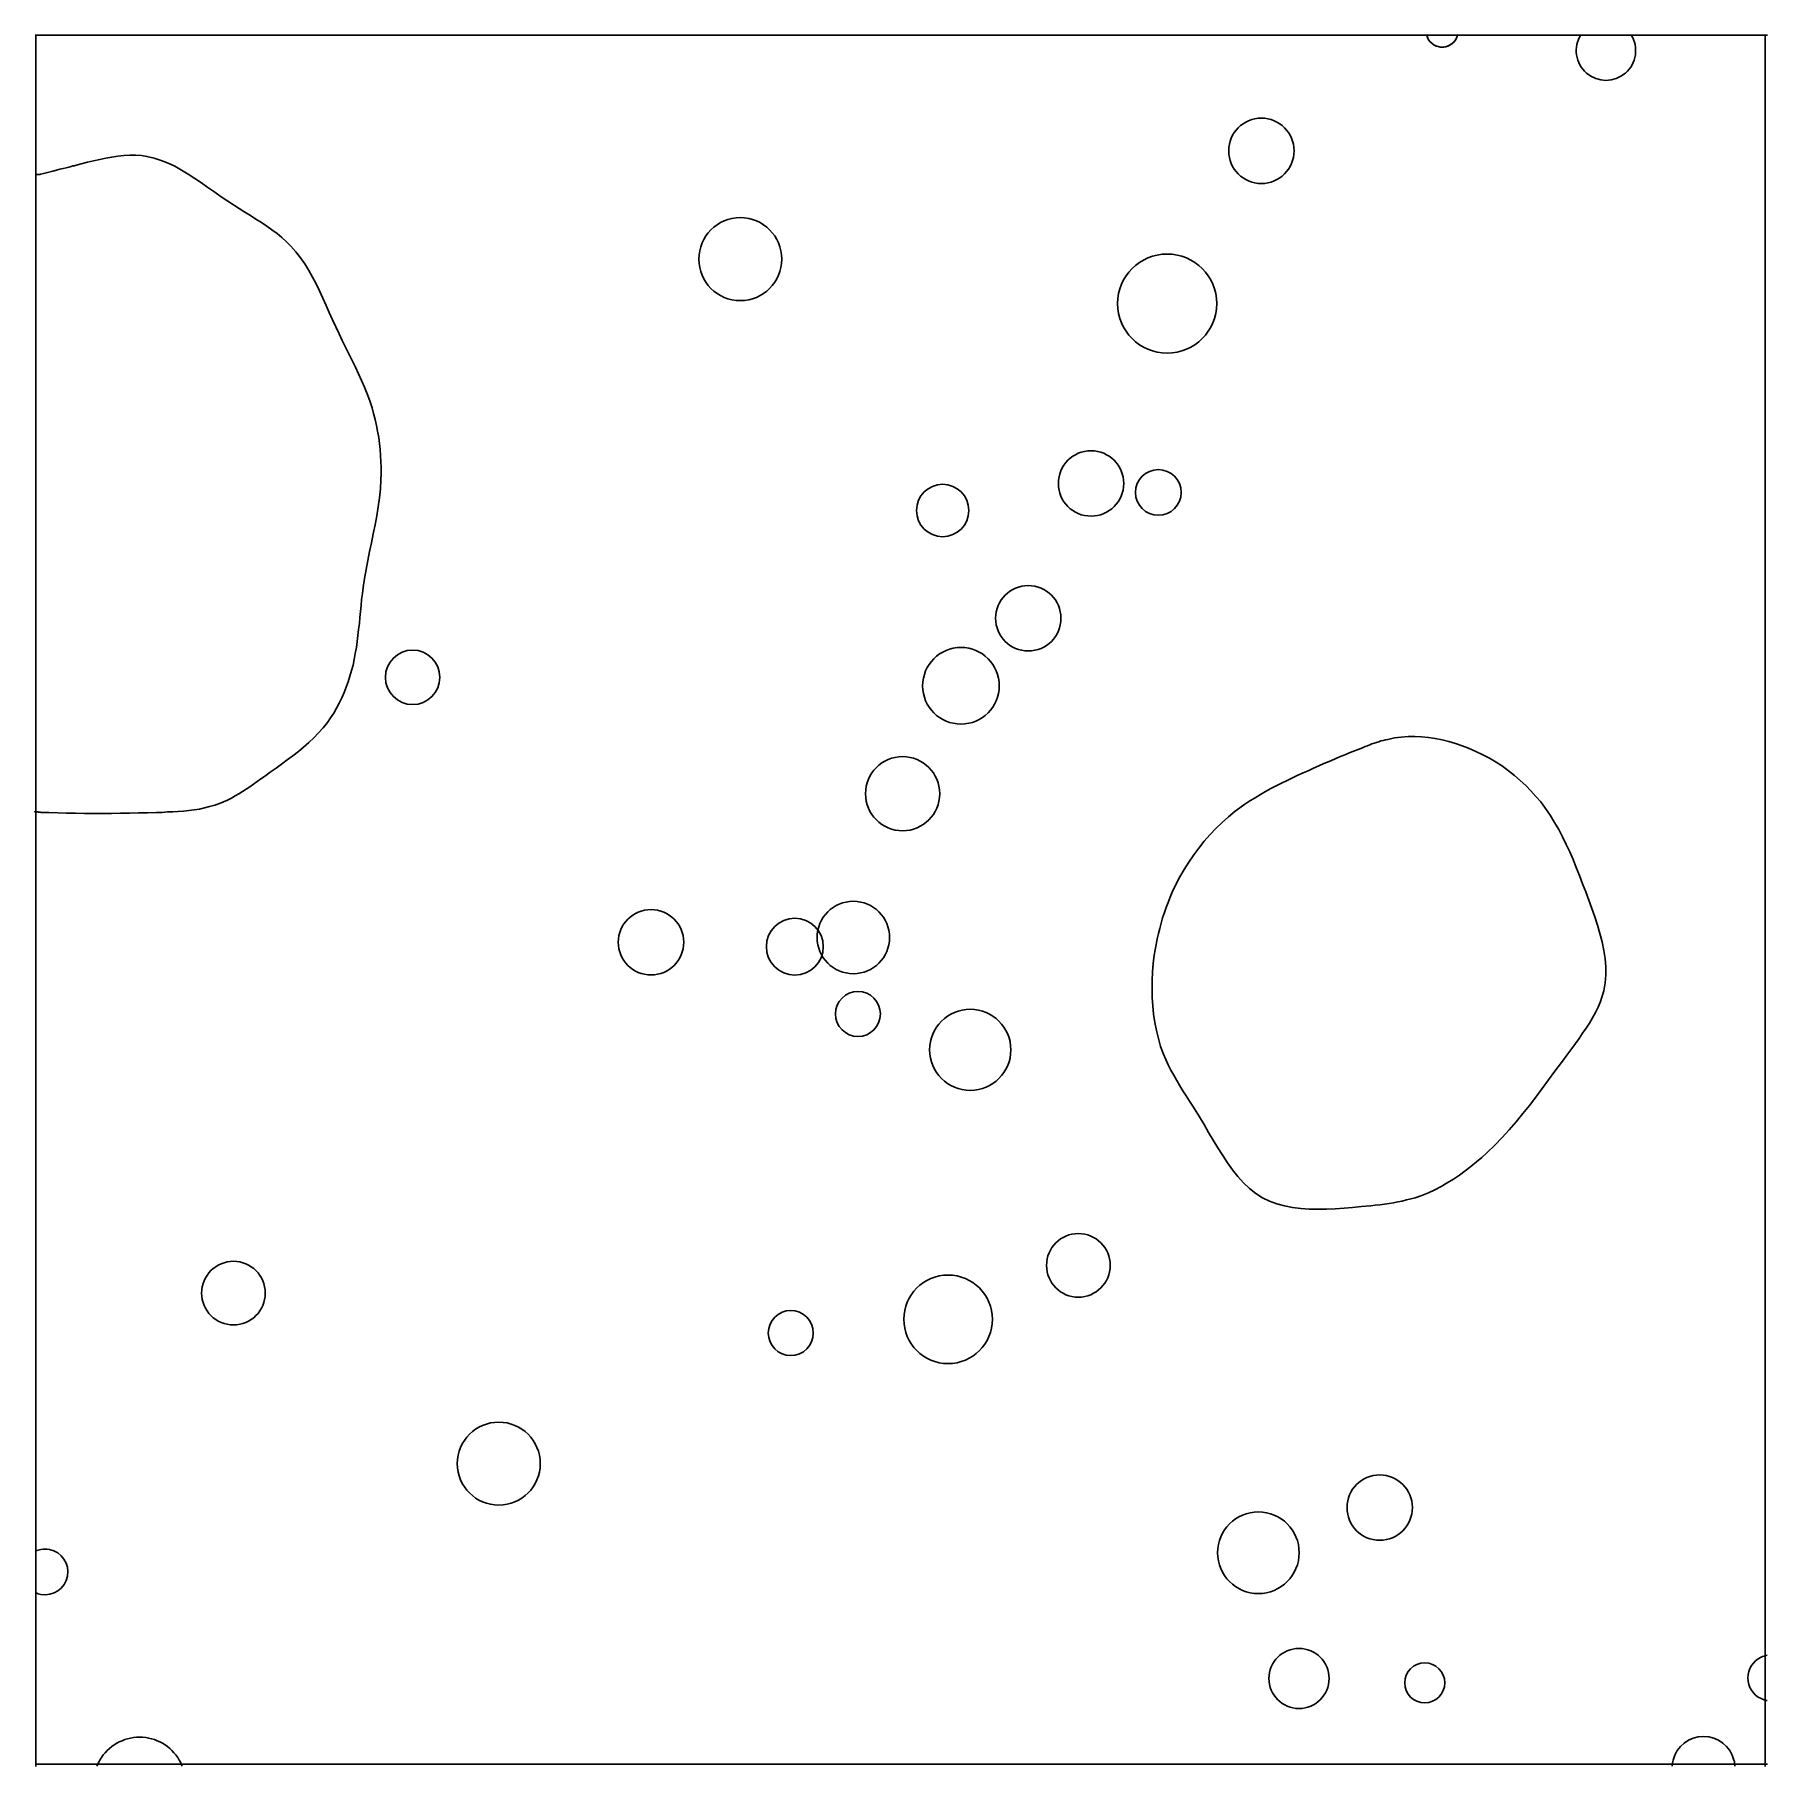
# Model space of a CAD drawing. Extents: x 10.039 to 11.025, y 1.565 to 2.55.
import ezdxf

# ---------------------------------------------------------------- set-up
doc = ezdxf.new("R2010")
doc.units = 0
for name, color, linetype in [('LAYER1', 7, 'CONTINUOUS'), ('LAYER10', 1, 'CONTINUOUS'), ('LAYER12', 5, 'CONTINUOUS')]:
    doc.layers.add(name, color=color, linetype=linetype)

msp = doc.modelspace()

# ---------------------------------------------------------------- linework, layer by layer
at = {"layer": 'LAYER1', "color": 7, "linetype": 'CONTINUOUS'}
for centre, radius in [((10.737, 2.4835), 0.0186), ((10.4406, 2.4219), 0.0236), ((10.6834, 2.3966), 0.0282), ((10.6401, 2.2943), 0.0186), ((10.6784, 2.2892), 0.013), ((10.5557, 2.2789), 0.0149), ((10.6044, 2.2176), 0.0186), ((10.2542, 2.184), 0.0155), ((10.5661, 2.1792), 0.0218), ((10.5329, 2.1178), 0.0211), ((10.3898, 2.0333), 0.0186), ((10.5049, 2.036), 0.0206), ((10.4716, 2.0308), 0.0162), ((10.5075, 1.9925), 0.0128), ((10.5714, 1.9721), 0.0231), ((10.6329, 1.8495), 0.0181), ((10.1523, 1.8337), 0.0181), ((10.5588, 1.8188), 0.0252), ((10.4693, 1.811), 0.0128), ((10.3032, 1.7367), 0.0236), ((10.8043, 1.7117), 0.0186), ((10.7353, 1.686), 0.0232), ((10.7584, 1.6145), 0.0171), ((10.8299, 1.612), 0.0114)]:
    msp.add_circle(centre, radius, dxfattribs=at)
for centre, radius, start, end in [((10.8398, 2.5516), 0.0091, -167.278, -55.347), ((10.8398, 2.5516), 0.0091, -167.278, -12.722), ((10.8398, 2.5516), 0.0091, -55.3453, -12.722), ((10.933, 2.5405), 0.0169, 147.5275, 32.4711), ((10.0451, 1.6751), 0.013, 100.5113, 114.3609), ((10.0451, 1.6751), 0.013, 78.7628, 100.5114), ((10.0451, 1.6751), 0.013, -100.5113, 78.7629), ((10.0451, 1.6751), 0.013, -114.3506, -100.5129), ((11.0267, 1.6148), 0.013, 114.8374, -114.8374), ((11.0267, 1.6148), 0.013, 98.4751, 114.8367), ((11.0267, 1.6148), 0.013, -114.8374, -101.2375), ((11.0267, 1.6148), 0.013, -101.2372, -98.4751), ((10.0989, 1.555), 0.0261, 30.0908, 149.9085), ((10.9885, 1.5636), 0.0179, 14.5058, 165.4935), ((10.0989, 1.555), 0.0261, 149.9092, 158.5983), ((10.0989, 1.555), 0.0261, 21.4021, 30.0918), ((10.9885, 1.5636), 0.0179, 165.4934, 177.0395), ((10.9885, 1.5636), 0.0179, 2.9601, 14.5058)]:
    msp.add_arc(centre, radius, start, end, dxfattribs=at)
at = {"layer": 'LAYER10', "color": 1, "linetype": 'CONTINUOUS'}
for points in [[(10.0622, 2.4752), (10.0657, 2.4761), (10.0692, 2.477), (10.0727, 2.4778), (10.0762, 2.4786), (10.0797, 2.4794), (10.0831, 2.48), (10.0865, 2.4805), (10.0899, 2.4808), (10.0933, 2.481), (10.0966, 2.481), (10.0999, 2.4808), (10.1031, 2.4803), (10.1072, 2.4794), (10.1111, 2.4781), (10.1151, 2.4765), (10.1189, 2.4747), (10.1227, 2.4726), (10.1265, 2.4703), (10.1303, 2.4678), (10.1341, 2.4653), (10.1378, 2.4627), (10.1416, 2.46), (10.1453, 2.4574), (10.1491, 2.4548), (10.1523, 2.4527), (10.1555, 2.4507), (10.1587, 2.4487), (10.1619, 2.4467), (10.1651, 2.4447), (10.1682, 2.4427), (10.1712, 2.4407), (10.1742, 2.4386), (10.1771, 2.4364), (10.1798, 2.4342), (10.1824, 2.4318), (10.1849, 2.4293), (10.1877, 2.4261), (10.1904, 2.4227), (10.1928, 2.4192), (10.1951, 2.4155), (10.1972, 2.4117), (10.1993, 2.4078), (10.2012, 2.4038), (10.2031, 2.3997), (10.205, 2.3956), (10.2068, 2.3915), (10.2087, 2.3874), (10.2106, 2.3833), (10.2124, 2.3794), (10.2142, 2.3756), (10.2161, 2.3718), (10.218, 2.368), (10.2199, 2.3642), (10.2217, 2.3605), (10.2235, 2.3567), (10.2252, 2.3529), (10.2268, 2.349), (10.2283, 2.3452), (10.2298, 2.3413), (10.2311, 2.3373), (10.232, 2.334), (10.2329, 2.3307), (10.2336, 2.3273), (10.2343, 2.324), (10.2349, 2.3205), (10.2354, 2.3171), (10.2358, 2.3137), (10.236, 2.3102), (10.2362, 2.3068), (10.2363, 2.3033), (10.2363, 2.2999), (10.2362, 2.2964), (10.2359, 2.2912), (10.2353, 2.2861), (10.2346, 2.2809), (10.2338, 2.2758), (10.2328, 2.2707), (10.2318, 2.2656), (10.2308, 2.2605), (10.2297, 2.2555), (10.2287, 2.2504), (10.2277, 2.2453), (10.2268, 2.2402), (10.226, 2.2351), (10.2256, 2.2317), (10.2252, 2.2283), (10.2249, 2.2249), (10.2245, 2.2214), (10.2242, 2.218), (10.2239, 2.2146), (10.2235, 2.2112), (10.2231, 2.2078), (10.2227, 2.2044), (10.2222, 2.201), (10.2216, 2.1976), (10.221, 2.1942), (10.2203, 2.191), (10.2194, 2.1878), (10.2185, 2.1846), (10.2175, 2.1815), (10.2164, 2.1784), (10.2152, 2.1753), (10.2139, 2.1723), (10.2125, 2.1694), (10.2109, 2.1665), (10.2093, 2.1637), (10.2075, 2.161), (10.2057, 2.1584), (10.2033, 2.1553), (10.2007, 2.1524), (10.198, 2.1496), (10.1952, 2.1469), (10.1922, 2.1443), (10.1892, 2.1418), (10.1861, 2.1394), (10.1829, 2.137), (10.1797, 2.1346), (10.1765, 2.1323), (10.1732, 2.13), (10.1699, 2.1276), (10.1679, 2.1262), (10.1658, 2.1247), (10.1637, 2.1233), (10.1616, 2.1218), (10.1596, 2.1204), (10.1575, 2.1191), (10.1553, 2.1178), (10.1532, 2.1165), (10.1511, 2.1153), (10.1489, 2.1142), (10.1466, 2.1132), (10.1444, 2.1123), (10.1416, 2.1113), (10.1387, 2.1105), (10.1358, 2.1097), (10.1329, 2.1091), (10.1299, 2.1087), (10.1269, 2.1083), (10.1239, 2.1079), (10.1209, 2.1077), (10.1178, 2.1075), (10.1147, 2.1074), (10.1117, 2.1072), (10.1086, 2.1071), (10.1034, 2.107), (10.0983, 2.1069), (10.0931, 2.1067), (10.088, 2.1067), (10.0829, 2.1066), (10.0778, 2.1066), (10.0727, 2.1066), (10.0676, 2.1066), (10.0625, 2.1067), (10.0574, 2.1068), (10.0524, 2.1069), (10.0473, 2.1071), (10.0469, 2.1071), (10.0465, 2.1071), (10.0461, 2.1071), (10.0458, 2.1071), (10.0454, 2.1071), (10.045, 2.1072), (10.0446, 2.1072), (10.0443, 2.1072), (10.0439, 2.1072), (10.0435, 2.1072), (10.0431, 2.1072), (10.0428, 2.1072)], [(10.0428, 2.4703), (10.045, 2.4708), (10.0473, 2.4714), (10.0495, 2.472), (10.0516, 2.4725), (10.0536, 2.473), (10.0555, 2.4735), (10.0572, 2.4739), (10.0587, 2.4743), (10.06, 2.4746), (10.061, 2.4749), (10.0618, 2.475), (10.0622, 2.4752), (10.0623, 2.4752), (10.0623, 2.4752), (10.0623, 2.4752), (10.0624, 2.4752), (10.0624, 2.4752), (10.0624, 2.4752), (10.0623, 2.4752), (10.0623, 2.4752), (10.0623, 2.4752), (10.0623, 2.4752), (10.0622, 2.4752), (10.0622, 2.4752)], [(10.0398, 2.4702), (10.0399, 2.4702), (10.0401, 2.4702), (10.0403, 2.4701), (10.0404, 2.4701), (10.0406, 2.4701), (10.0408, 2.4701), (10.0409, 2.47), (10.0411, 2.47), (10.0413, 2.47), (10.0414, 2.47), (10.0416, 2.47), (10.0418, 2.47), (10.0418, 2.47), (10.0419, 2.4701), (10.042, 2.4701), (10.0421, 2.4701), (10.0422, 2.4701), (10.0423, 2.4701), (10.0423, 2.4701), (10.0424, 2.4702), (10.0425, 2.4702), (10.0426, 2.4702), (10.0427, 2.4702), (10.0428, 2.4703)], [(10.0398, 2.4702), (10.0398, 2.4702), (10.0398, 2.4702), (10.0398, 2.4702), (10.0398, 2.4702), (10.0398, 2.4702), (10.0398, 2.4702), (10.0398, 2.4702), (10.0398, 2.4702), (10.0398, 2.4702), (10.0398, 2.4702), (10.0398, 2.4702), (10.0398, 2.4702), (10.0398, 2.4702), (10.0398, 2.4702), (10.0398, 2.4702), (10.0398, 2.4702), (10.0398, 2.4702), (10.0398, 2.4702), (10.0398, 2.4702), (10.0398, 2.4702), (10.0398, 2.4702), (10.0398, 2.4702), (10.0398, 2.4702), (10.0398, 2.4702)], [(10.8089, 2.1487), (10.8127, 2.1495), (10.8165, 2.15), (10.8204, 2.1503), (10.8242, 2.1503), (10.8281, 2.1501), (10.832, 2.1498), (10.8359, 2.1492), (10.8398, 2.1484), (10.8436, 2.1475), (10.8475, 2.1464), (10.8512, 2.1451), (10.8549, 2.1437), (10.859, 2.1419), (10.8629, 2.14), (10.8667, 2.138), (10.8705, 2.1357), (10.8741, 2.1334), (10.8776, 2.1308), (10.881, 2.1282), (10.8842, 2.1254), (10.8874, 2.1225), (10.8903, 2.1194), (10.8932, 2.1163), (10.8959, 2.1131), (10.8987, 2.1093), (10.9013, 2.1055), (10.9038, 2.1015), (10.9061, 2.0974), (10.9083, 2.0933), (10.9104, 2.089), (10.9124, 2.0847), (10.9143, 2.0803), (10.9161, 2.0758), (10.9179, 2.0712), (10.9197, 2.0666), (10.9215, 2.062), (10.9233, 2.0573), (10.925, 2.0525), (10.9267, 2.0478), (10.9282, 2.043), (10.9296, 2.0382), (10.9308, 2.0335), (10.9318, 2.0287), (10.9325, 2.024), (10.9329, 2.0193), (10.9329, 2.0147), (10.9326, 2.0102), (10.9318, 2.0057), (10.9309, 2.0026), (10.9298, 1.9995), (10.9285, 1.9964), (10.927, 1.9933), (10.9254, 1.9903), (10.9236, 1.9873), (10.9217, 1.9844), (10.9197, 1.9815), (10.9177, 1.9786), (10.9156, 1.9757), (10.9135, 1.9728), (10.9114, 1.9699), (10.9077, 1.9649), (10.904, 1.9599), (10.9004, 1.955), (10.8968, 1.9501), (10.8932, 1.9452), (10.8895, 1.9405), (10.8858, 1.9358), (10.882, 1.9312), (10.878, 1.9266), (10.874, 1.9222), (10.8698, 1.9179), (10.8654, 1.9137), (10.8624, 1.9109), (10.8593, 1.9083), (10.8561, 1.9057), (10.8529, 1.9032), (10.8496, 1.9008), (10.8462, 1.8985), (10.8427, 1.8964), (10.8392, 1.8944), (10.8356, 1.8925), (10.832, 1.8908), (10.8283, 1.8893), (10.8245, 1.888), (10.8221, 1.8873), (10.8196, 1.8867), (10.8171, 1.8861), (10.8146, 1.8856), (10.8121, 1.8851), (10.8096, 1.8847), (10.807, 1.8843), (10.8044, 1.884), (10.8018, 1.8837), (10.7992, 1.8834), (10.7965, 1.8832), (10.7939, 1.8829), (10.7889, 1.8825), (10.784, 1.882), (10.779, 1.8817), (10.774, 1.8815), (10.7691, 1.8814), (10.7642, 1.8815), (10.7594, 1.8819), (10.7547, 1.8824), (10.7501, 1.8833), (10.7458, 1.8845), (10.7416, 1.886), (10.7376, 1.888), (10.7338, 1.8904), (10.7302, 1.8932), (10.7268, 1.8964), (10.7236, 1.9), (10.7206, 1.9038), (10.7177, 1.9078), (10.715, 1.912), (10.7123, 1.9163), (10.7096, 1.9207), (10.707, 1.9251), (10.7044, 1.9296), (10.7018, 1.9339), (10.6999, 1.937), (10.698, 1.94), (10.6961, 1.9429), (10.6943, 1.9459), (10.6924, 1.9488), (10.6906, 1.9517), (10.6889, 1.9546), (10.6872, 1.9576), (10.6855, 1.9605), (10.684, 1.9635), (10.6826, 1.9666), (10.6813, 1.9697), (10.6797, 1.974), (10.6784, 1.9785), (10.6773, 1.9831), (10.6763, 1.9877), (10.6757, 1.9924), (10.6752, 1.9972), (10.6749, 2.0019), (10.6748, 2.0068), (10.6749, 2.0116), (10.6751, 2.0164), (10.6755, 2.0212), (10.6761, 2.0259), (10.6766, 2.029), (10.6771, 2.0321), (10.6777, 2.0352), (10.6784, 2.0382), (10.6792, 2.0412), (10.68, 2.0442), (10.6808, 2.0472), (10.6818, 2.0502), (10.6828, 2.0531), (10.6839, 2.056), (10.6851, 2.0589), (10.6863, 2.0617), (10.6884, 2.0661), (10.6907, 2.0705), (10.6931, 2.0747), (10.6957, 2.0789), (10.6985, 2.083), (10.7014, 2.0869), (10.7045, 2.0908), (10.7077, 2.0945), (10.7111, 2.098), (10.7146, 2.1014), (10.7183, 2.1047), (10.7221, 2.1078), (10.7248, 2.1098), (10.7276, 2.1118), (10.7305, 2.1137), (10.7334, 2.1155), (10.7364, 2.1173), (10.7393, 2.119), (10.7424, 2.1207), (10.7454, 2.1222), (10.7485, 2.1238), (10.7516, 2.1253), (10.7547, 2.1268), (10.7578, 2.1283), (10.7608, 2.1296), (10.7637, 2.1309), (10.7667, 2.1323), (10.7696, 2.1336), (10.7726, 2.1349), (10.7756, 2.1362), (10.7785, 2.1374), (10.7815, 2.1387), (10.7845, 2.1399), (10.7875, 2.1412), (10.7906, 2.1424), (10.7936, 2.1436), (10.7949, 2.1441), (10.7961, 2.1446), (10.7974, 2.1451), (10.7987, 2.1456), (10.7999, 2.1461), (10.8012, 2.1465), (10.8025, 2.147), (10.8038, 2.1474), (10.805, 2.1478), (10.8063, 2.1481), (10.8076, 2.1485), (10.8089, 2.1487)], [(10.0428, 2.1072), (10.0425, 2.1073), (10.0422, 2.1073), (10.0419, 2.1073), (10.0416, 2.1073), (10.0413, 2.1073), (10.041, 2.1074), (10.0408, 2.1074), (10.0405, 2.1074), (10.0403, 2.1074), (10.0401, 2.1074), (10.0399, 2.1074), (10.0398, 2.1074), (10.0396, 2.1075), (10.0394, 2.1075), (10.0393, 2.1075), (10.0393, 2.1075), (10.0392, 2.1075), (10.0393, 2.1075), (10.0393, 2.1075), (10.0394, 2.1075), (10.0395, 2.1075), (10.0395, 2.1075), (10.0397, 2.1075), (10.0398, 2.1074)], [(10.0398, 2.1074), (10.0398, 2.1074), (10.0398, 2.1074), (10.0398, 2.1074), (10.0398, 2.1074), (10.0398, 2.1074), (10.0398, 2.1074), (10.0398, 2.1074), (10.0398, 2.1074), (10.0398, 2.1074), (10.0398, 2.1074), (10.0398, 2.1074), (10.0398, 2.1074), (10.0398, 2.1074), (10.0398, 2.1074), (10.0398, 2.1074), (10.0398, 2.1074), (10.0398, 2.1074), (10.0398, 2.1074), (10.0398, 2.1074), (10.0398, 2.1074), (10.0398, 2.1074), (10.0398, 2.1074), (10.0398, 2.1074), (10.0398, 2.1074)]]:
    msp.add_lwpolyline(points, dxfattribs=at)
at = {"layer": 'LAYER12', "color": 5, "linetype": 'CONTINUOUS'}
for points in [[(10.0398, 2.5496), (10.0398, 2.5496)], [(10.0398, 2.5496), (10.0398, 2.5484)], [(10.0398, 2.5484), (10.0398, 2.5496)], [(10.0398, 2.5496), (10.0398, 2.5496)], [(10.0398, 2.5496), (10.0398, 1.5695)], [(10.0398, 2.5494), (10.0428, 2.5494)], [(10.0428, 2.5494), (11.0213, 2.5494)], [(11.0213, 2.5494), (11.0213, 2.5494)], [(11.0213, 2.5494), (11.0248, 2.5494)], [(11.0235, 1.5645), (11.0235, 2.5496)], [(11.0248, 2.5494), (11.0248, 2.5494)], [(10.0398, 1.5695), (10.0398, 1.5681)], [(10.0398, 1.5681), (10.0398, 1.5656)], [(10.0428, 1.5657), (10.0398, 1.5657)], [(10.0398, 1.5656), (10.0398, 1.5645)], [(11.0248, 1.5657), (10.0428, 1.5657)]]:
    msp.add_lwpolyline(points, dxfattribs=at)

doc.saveas('drawing.dxf')
